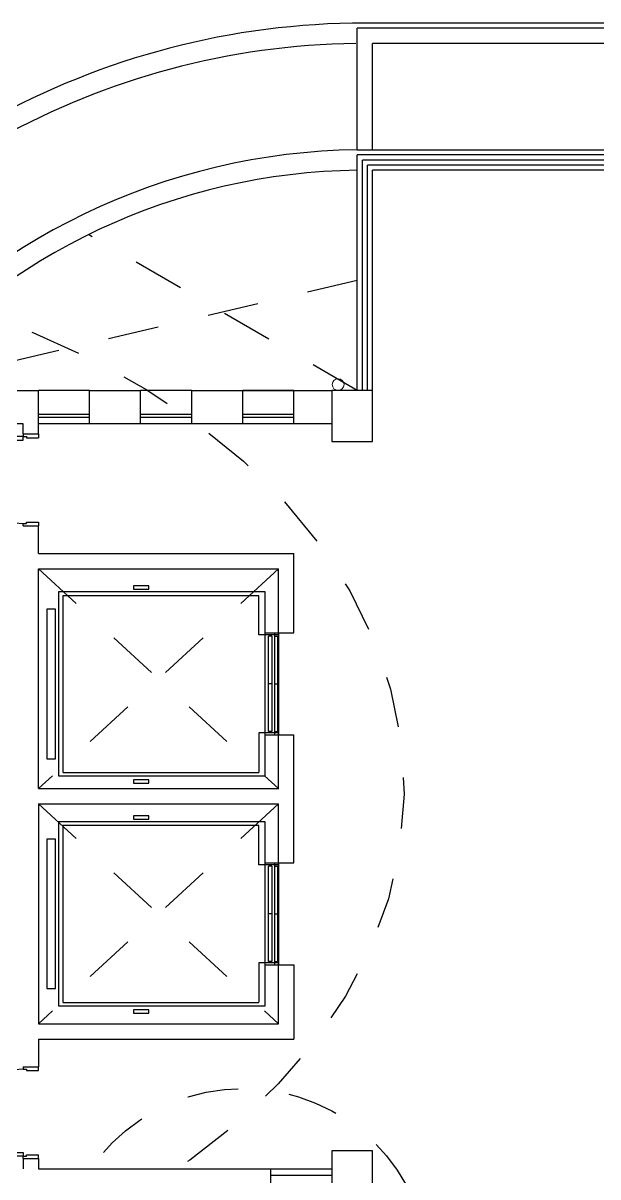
# Model space of a CAD drawing. Header units: millimetres. Extents: x -2485 to 3289, y -257 to 1952.
# Drawn here: x 1.002 to 2.127, y 36.777 to 39.034 of the extents above; entities that cross this region are included whole.
import ezdxf

# ---------------------------------------------------------------- set-up
doc = ezdxf.new("R2010")
doc.units = ezdxf.units.MM
doc.header["$LTSCALE"] = 0.3
doc.linetypes.add('CONTINUO', pattern=[0])
doc.linetypes.add('HIDDEN2', pattern=[0.1875, 0.125, -0.0625])
for name, color, linetype in [('PAREDE', 7, 'CONTINUO'), ('PILAR', 2, 'Continuous'), ('PROJEÇÃO', 11, 'HIDDEN2')]:
    doc.layers.add(name, color=color, linetype=linetype)
doc.layers.add('prumada', color=9, linetype='Continuous', lineweight=15)

msp = doc.modelspace()

# ---------------------------------------------------------------- linework, layer by layer
at = {"layer": 'PAREDE'}
for p, q in [((3.615187, 39.034301), (1.656187, 39.034301)), ((3.615187, 39.024301), (1.656187, 39.024301)), ((1.656187, 38.786211), (1.656187, 39.024301)), ((3.615187, 38.994301), (1.686187, 38.994193)), ((1.686187, 38.786211), (1.686187, 38.994193)), ((1.656068, 38.786211), (3.615187, 38.786211)), ((3.615187, 38.776301), (1.656187, 38.776301)), ((1.656187, 38.315301), (1.656187, 38.776301)), ((3.615187, 38.766301), (1.666187, 38.766301)), ((1.666187, 38.315301), (1.666187, 38.766301)), ((3.615187, 38.756301), (1.676187, 38.756301)), ((1.676187, 38.315301), (1.676187, 38.756301)), ((3.615187, 38.746301), (1.686187, 38.746301)), ((1.686187, 38.315301), (1.686187, 38.746301)), ((-0.272813, 38.315301), (1.032187, 38.315301)), ((1.032187, 38.250301), (1.032187, 38.315301)), ((1.132187, 38.315301), (1.032187, 38.315301)), ((1.132187, 38.250301), (1.132187, 38.315301)), ((1.132187, 38.315301), (1.232187, 38.315301)), ((1.232187, 38.250301), (1.232187, 38.315301)), ((1.332187, 38.315301), (1.232187, 38.315301)), ((1.332187, 38.315301), (1.432187, 38.315301)), ((1.332187, 38.250301), (1.332187, 38.315301)), ((1.432187, 38.315301), (1.532187, 38.315301)), ((1.432187, 38.250301), (1.432187, 38.315301)), ((1.532187, 38.315301), (1.432187, 38.315301)), ((1.532187, 38.250301), (1.532187, 38.315301)), ((1.532187, 38.315301), (1.606187, 38.315301)), ((1.002187, 38.250301), (-0.049813, 38.250301)), ((1.002187, 38.250301), (0.932187, 38.250301)), ((1.002187, 38.230301), (1.002187, 38.250301)), ((1.132187, 38.268301), (1.032187, 38.268301)), ((1.132187, 38.262301), (1.032187, 38.262301)), ((1.132187, 38.250301), (1.032187, 38.250301)), ((1.032187, 38.230301), (1.032187, 38.250301)), ((1.232187, 38.250301), (1.132187, 38.250301)), ((1.232187, 38.250301), (1.132187, 38.250301)), ((1.332187, 38.268301), (1.232187, 38.268301)), ((1.332187, 38.262301), (1.232187, 38.262301)), ((1.332187, 38.250301), (1.232187, 38.250301)), ((1.432187, 38.250301), (1.332187, 38.250301)), ((1.532187, 38.268301), (1.432187, 38.268301)), ((1.532187, 38.262301), (1.432187, 38.262301)), ((1.532187, 38.250301), (1.432187, 38.250301)), ((1.606187, 38.250301), (1.532187, 38.250301)), ((1.002187, 38.225301), (0.842187, 38.225301)), ((1.002187, 38.230301), (1.002187, 38.225301)), ((1.002187, 38.230301), (1.032187, 38.230301)), ((1.002187, 38.218301), (1.002187, 38.225301)), ((1.002187, 38.225301), (1.009187, 38.225301)), ((1.009187, 38.225301), (1.009187, 38.222801)), ((1.032187, 38.230301), (1.032187, 38.222801)), ((0.842187, 38.218301), (1.002187, 38.218301)), ((1.009187, 38.222801), (1.032187, 38.222801)), ((1.002187, 38.050301), (1.002187, 38.055301)), ((1.002187, 38.055301), (1.009187, 38.055301)), ((1.002187, 38.050301), (1.032187, 38.050301)), ((1.009187, 38.055301), (1.009187, 38.057801)), ((1.009187, 38.057801), (1.032187, 38.057801)), ((1.032187, 38.057801), (1.032187, 38.050301)), ((1.032187, 37.996301), (1.032187, 38.050301)), ((1.032187, 37.996301), (1.532187, 37.996301)), ((1.532187, 37.841301), (1.532187, 37.996301)), ((1.032187, 37.536301), (1.032187, 37.966301)), ((1.032187, 37.966301), (1.502187, 37.966301)), ((1.502187, 37.536301), (1.502187, 37.966301)), ((1.218322, 37.93344), (1.218322, 37.926849)), ((1.248581, 37.93344), (1.218322, 37.93344)), ((1.248581, 37.926849), (1.248581, 37.93344)), ((1.071491, 37.921095), (1.071491, 37.561507)), ((1.475864, 37.921095), (1.071491, 37.921095)), ((1.463885, 37.913882), (1.080266, 37.913882)), ((1.080266, 37.913882), (1.080266, 37.568236)), ((1.218322, 37.926849), (1.248581, 37.926849)), ((1.463885, 37.837242), (1.463885, 37.913882)), ((1.475864, 37.561507), (1.475864, 37.921095)), ((1.049011, 37.887646), (1.049011, 37.594956)), ((1.065654, 37.887646), (1.049011, 37.887646)), ((1.065654, 37.594956), (1.065654, 37.887646)), ((1.475864, 37.841301), (1.502187, 37.841301)), ((1.494201, 37.841301), (1.494201, 37.641301)), ((1.502187, 37.841301), (1.502187, 37.838592)), ((1.502187, 37.841301), (1.532187, 37.841301)), ((1.502187, 37.841301), (1.502187, 37.641301)), ((1.502187, 37.837242), (1.463885, 37.837242)), ((1.488778, 37.834445), (1.482173, 37.834445)), ((1.482173, 37.648157), (1.482173, 37.834445)), ((1.488778, 37.834445), (1.488778, 37.648157)), ((1.494358, 37.834445), (1.500963, 37.834445)), ((1.494358, 37.834445), (1.494358, 37.648157)), ((1.500963, 37.648157), (1.500963, 37.834445)), ((1.488778, 37.741301), (1.482173, 37.741301)), ((1.494358, 37.741301), (1.500963, 37.741301)), ((1.502187, 37.645361), (1.463885, 37.645361)), ((1.463885, 37.645361), (1.463885, 37.568097)), ((1.475864, 37.641301), (1.502187, 37.641301)), ((1.488778, 37.648157), (1.482173, 37.648157)), ((1.494358, 37.648157), (1.500963, 37.648157)), ((1.502187, 37.641301), (1.502187, 37.646711)), ((1.502187, 37.641301), (1.532187, 37.641301)), ((1.532187, 37.391301), (1.532187, 37.641301)), ((1.049011, 37.594956), (1.065654, 37.594956)), ((1.071491, 37.561507), (1.475864, 37.561507)), ((1.080266, 37.568097), (1.463885, 37.568097)), ((1.218322, 37.553645), (1.218322, 37.547055)), ((1.248581, 37.553645), (1.218322, 37.553645)), ((1.218322, 37.547055), (1.248581, 37.547055)), ((1.248581, 37.547055), (1.248581, 37.553645)), ((1.032187, 37.536301), (1.502687, 37.536301)), ((1.032187, 37.506301), (1.502187, 37.506301)), ((1.032187, 37.506301), (1.032187, 37.076301)), ((1.502187, 37.076301), (1.502187, 37.506301)), ((1.218322, 37.48344), (1.218322, 37.476849)), ((1.248581, 37.48344), (1.218322, 37.48344)), ((1.248581, 37.476849), (1.248581, 37.48344)), ((1.071491, 37.471095), (1.071491, 37.111507)), ((1.475864, 37.471095), (1.071491, 37.471095)), ((1.463885, 37.463882), (1.080266, 37.463882)), ((1.080266, 37.463882), (1.080266, 37.118236)), ((1.218322, 37.476849), (1.248581, 37.476849)), ((1.463885, 37.387242), (1.463885, 37.463882)), ((1.475864, 37.111507), (1.475864, 37.471095)), ((1.049011, 37.437646), (1.049011, 37.144956)), ((1.065654, 37.437646), (1.049011, 37.437646)), ((1.065654, 37.144956), (1.065654, 37.437646)), ((1.475864, 37.391301), (1.502187, 37.391301)), ((1.494201, 37.391301), (1.494201, 37.191301)), ((1.502187, 37.391301), (1.502187, 37.388592)), ((1.502187, 37.391301), (1.532187, 37.391301)), ((1.502187, 37.391301), (1.502187, 37.191301)), ((1.502187, 37.387242), (1.463885, 37.387242)), ((1.488778, 37.384445), (1.482173, 37.384445)), ((1.482173, 37.198157), (1.482173, 37.384445)), ((1.488778, 37.384445), (1.488778, 37.198157)), ((1.494358, 37.384445), (1.500963, 37.384445)), ((1.494358, 37.384445), (1.494358, 37.198157)), ((1.500963, 37.198157), (1.500963, 37.384445)), ((1.488778, 37.291301), (1.482173, 37.291301)), ((1.494358, 37.291301), (1.500963, 37.291301)), ((1.502187, 37.195361), (1.463885, 37.195361)), ((1.463885, 37.195361), (1.463885, 37.11872)), ((1.475864, 37.191301), (1.502187, 37.191301)), ((1.488778, 37.198157), (1.482173, 37.198157)), ((1.494358, 37.198157), (1.500963, 37.198157)), ((1.502187, 37.191301), (1.502187, 37.196711)), ((1.502187, 37.191301), (1.532187, 37.191301)), ((1.532187, 37.191301), (1.532187, 37.046301)), ((1.049011, 37.144956), (1.065654, 37.144956)), ((1.080266, 37.118097), (1.463885, 37.118097)), ((1.071491, 37.111507), (1.475864, 37.111507)), ((1.218322, 37.103645), (1.218322, 37.097055)), ((1.248581, 37.103645), (1.218322, 37.103645)), ((1.218322, 37.097055), (1.248581, 37.097055)), ((1.248581, 37.097055), (1.248581, 37.103645)), ((1.032187, 37.076301), (1.502187, 37.076301)), ((1.032187, 37.046301), (1.532187, 37.046301)), ((1.032187, 37.046301), (1.032187, 36.992301)), ((1.002187, 36.992301), (1.002187, 36.987301)), ((1.002187, 36.992301), (1.032187, 36.992301)), ((1.002187, 36.987301), (1.009187, 36.987301)), ((1.009187, 36.987301), (1.009187, 36.984801)), ((1.009187, 36.984801), (1.032187, 36.984801)), ((1.032187, 36.984801), (1.032187, 36.992301)), ((0.842187, 36.824301), (1.002187, 36.824301)), ((1.002187, 36.824301), (1.002187, 36.817301)), ((1.002187, 36.817301), (0.842187, 36.817301)), ((1.002187, 36.812301), (1.002187, 36.817301)), ((1.002187, 36.817301), (1.009187, 36.817301)), ((1.002187, 36.812301), (1.002187, 36.792301)), ((1.002187, 36.812301), (1.032187, 36.812301)), ((1.009187, 36.817301), (1.009187, 36.819801)), ((1.009187, 36.819801), (1.032187, 36.819801)), ((1.032187, 36.812301), (1.032187, 36.819801)), ((1.032187, 36.812301), (1.032187, 36.792301)), ((1.032187, 36.792301), (1.486187, 36.792301)), ((1.032187, 36.792301), (1.358187, 36.792301)), ((1.032187, 36.792301), (1.190187, 36.792301)), ((1.486187, 36.792301), (1.606187, 36.792301)), ((1.486187, 36.792301), (1.606187, 36.792301)), ((1.486187, 36.792301), (1.486187, 36.762301)), ((1.486187, 36.780301), (1.606187, 36.780301))]:
    msp.add_line(p, q, dxfattribs=at)
for centre, radius, start, end in [((1.671187, 37.521301), 1.513, 90, 148.110902), ((1.671187, 37.521301), 1.473, 90.701599, 147.381962), ((1.671187, 37.521301), 1.265, 90.684826, 140.752664), ((1.671187, 37.521301), 1.225, 90.684826, 139.596737), ((1.007283, 38.220331), 0.165108, 180.704342, 268.231371), ((1.007283, 36.822272), 0.165108, 91.768629, 179.295658)]:
    msp.add_arc(centre, radius, start, end, dxfattribs=at)
at = {"layer": 'PILAR'}
for points in [[(1.606187, 38.215301), (1.686187, 38.215301), (1.686187, 38.315301), (1.606187, 38.315301)], [(1.606187, 36.727301), (1.686187, 36.727301), (1.686187, 36.827301), (1.606187, 36.827301)]]:
    msp.add_lwpolyline(points, close=True, dxfattribs=at)
at = {"layer": 'PROJEÇÃO'}
for p, q in [((1.656187, 38.315301), (1.130196, 38.620371)), ((1.656187, 38.530801), (0.738348, 38.315301)), ((1.656187, 38.530801), (0.738348, 38.315301)), ((1.502187, 37.966301), (1.032187, 37.536301)), ((1.032187, 37.966301), (1.502187, 37.536301)), ((1.502187, 37.506301), (1.032187, 37.076301)), ((1.032187, 37.506301), (1.502187, 37.076301))]:
    msp.add_line(p, q, dxfattribs=at)
msp.add_circle((1.433415, 36.586633), 0.363065, dxfattribs=at)
msp.add_ellipse((0.341409, 37.540165), major_axis=(-1.406369, 0.014718), ratio=0.72433061, dxfattribs=at)
at = {"layer": 'prumada'}
msp.add_circle((1.618779, 38.326971), 0.01148, dxfattribs=at)

doc.saveas('drawing.dxf')
